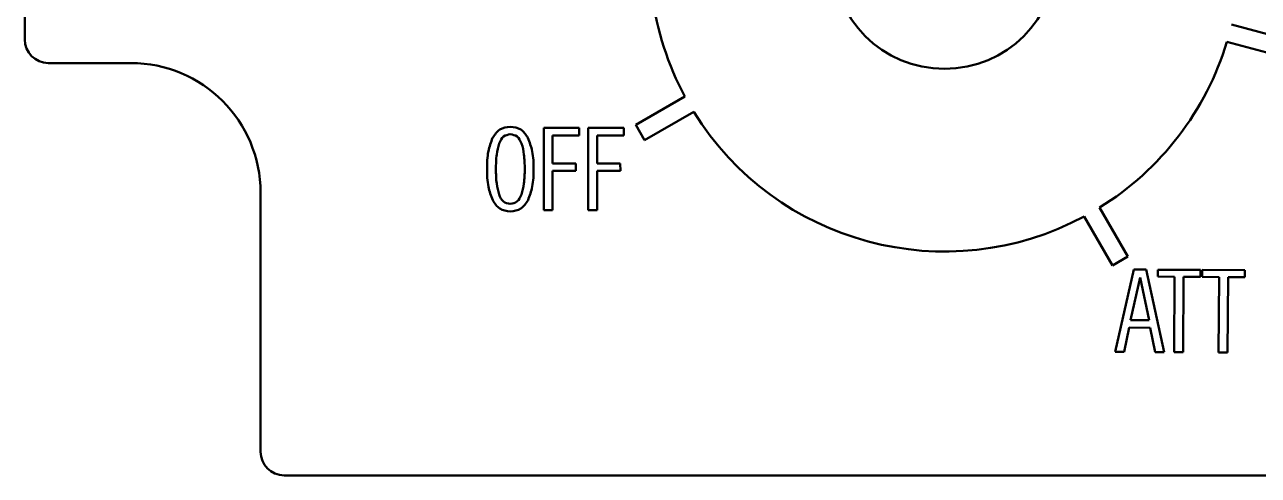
# Model space of a CAD drawing. Header units: millimetres. Extents: x 166 to 310, y 114 to 207.
# Drawn here: x 166 to 218.3, y 114.5 to 133.6 of the extents above; entities that cross this region are included whole.
import ezdxf

# ---------------------------------------------------------------- set-up
doc = ezdxf.new("R2010")
doc.units = ezdxf.units.MM
doc.header["$LTSCALE"] = 0.75
doc.layers.add('Visible', color=7, linetype='Continuous', lineweight=50)

msp = doc.modelspace()

# ---------------------------------------------------------------- linework, layer by layer
at = {"layer": 'Visible', "extrusion": (-1e-16, -1, 0)}
for p, q in [((166.031, 188.969), (166.031, 132.969)), ((217.197, 133.597), (219.521, 132.974)), ((219.327, 132.25), (217.003, 132.872)), ((167.031, 131.969), (170.531, 131.969)), ((191.94, 129.343), (194.024, 130.546)), ((194.399, 129.896), (192.315, 128.694)), ((188.037, 129.219), (189.545, 129.219)), ((188.037, 125.719), (188.037, 129.219)), ((189.545, 129.219), (189.545, 128.899)), ((189.923, 129.219), (191.43, 129.219)), ((189.923, 125.719), (189.923, 129.219)), ((191.43, 129.219), (191.43, 128.899)), ((192.315, 128.694), (191.94, 129.343)), ((189.545, 128.899), (188.415, 128.899)), ((188.415, 128.899), (188.415, 127.706)), ((191.43, 128.899), (190.301, 128.899)), ((190.301, 128.899), (190.301, 127.706)), ((188.415, 127.706), (189.399, 127.706)), ((189.399, 127.706), (189.404, 127.386)), ((190.301, 127.706), (191.285, 127.706)), ((191.285, 127.706), (191.29, 127.386)), ((189.404, 127.386), (188.415, 127.386)), ((188.415, 127.386), (188.415, 125.719)), ((191.29, 127.386), (190.301, 127.386)), ((190.301, 127.386), (190.301, 125.719)), ((176.031, 126.469), (176.031, 115.469)), ((188.415, 125.719), (188.037, 125.719)), ((190.301, 125.719), (189.923, 125.719)), ((211.603, 125.835), (212.806, 123.752)), ((212.157, 123.377), (210.954, 125.46)), ((212.806, 123.752), (212.157, 123.377)), ((212.269, 119.708), (213.062, 123.203)), ((213.062, 123.203), (213.585, 123.2)), ((213.585, 123.2), (214.339, 119.695)), ((214.073, 122.901), (214.075, 123.197)), ((214.075, 123.197), (215.883, 123.185)), ((215.883, 123.185), (215.881, 122.89)), ((215.959, 122.889), (215.961, 123.185)), ((215.961, 123.185), (217.769, 123.173)), ((217.769, 123.173), (217.767, 122.878)), ((213.322, 122.867), (212.918, 121.061)), ((213.703, 121.056), (213.322, 122.867)), ((214.786, 122.896), (214.073, 122.901)), ((214.766, 119.692), (214.786, 122.896)), ((215.164, 122.894), (215.144, 119.69)), ((215.881, 122.89), (215.164, 122.894)), ((216.672, 122.885), (215.959, 122.889)), ((216.651, 119.68), (216.672, 122.885)), ((217.05, 122.882), (217.03, 119.678)), ((217.767, 122.878), (217.05, 122.882)), ((212.918, 121.061), (213.703, 121.056)), ((212.862, 120.741), (212.647, 119.705)), ((213.754, 120.736), (212.862, 120.741)), ((213.956, 119.697), (213.754, 120.736)), ((212.647, 119.705), (212.269, 119.708)), ((214.339, 119.695), (213.956, 119.697)), ((215.144, 119.69), (214.766, 119.692)), ((217.03, 119.678), (216.651, 119.68)), ((177.031, 114.469), (299.031, 114.469))]:
    msp.add_line(p, q, dxfattribs=at)
at = {"layer": 'Visible'}
msp.add_circle((205.031, 136.469), 4.75, dxfattribs=at)
at = {"layer": 'Visible', "extrusion": (0, 0, -1)}
for centre, radius, start, end in [((-205.031, 136.468), 12.5, 331.7191, 13.2812), ((-167.031, 132.969), 1, 270, 0), ((-205.031, 136.468), 12.5, 196.7191, 238.2809), ((-170.531, 126.469), 5.5, 90, 180), ((-205.031, 136.468), 12.5, 241.7191, 328.2809), ((-177.031, 115.469), 1, 270, 0)]:
    msp.add_arc(centre, radius, start, end, dxfattribs=at)
at = {"layer": 'Visible'}
for centre, radius, start, end in [((184.835, 127.817), 2.379, 6.5012, 18.053), ((182.241, 127.505), 4.991, 359.5875, 6.6975)]:
    msp.add_arc(centre, radius, start, end, dxfattribs=at)
for points, knots in [([(185.87, 128.787), (185.96, 128.927), (186.136, 129.203), (186.461, 129.246), (186.621, 129.267)], [-0.09334986, -0.09334986, -0.09334986, -0.09334986, -0.04606699, 0, 0, 0, 0]), ([(186.621, 129.267), (186.779, 129.246), (187.101, 129.203), (187.278, 128.931), (187.368, 128.792)], [-0.09253623, -0.09253623, -0.09253623, -0.09253623, -0.04708583, 0, 0, 0, 0]), ([(185.633, 127.469), (185.637, 127.723), (185.644, 128.176), (185.801, 128.601), (185.87, 128.787)], [-0.1348327, -0.1348327, -0.1348327, -0.1348327, -0.0592183, 0, 0, 0, 0]), ([(186.621, 128.947), (186.517, 128.927), (186.292, 128.882), (186.2, 128.669), (186.151, 128.554)], [-0.06492488, -0.06492488, -0.06492488, -0.06492488, -0.03480065, 0, 0, 0, 0]), ([(187.097, 128.554), (187.046, 128.669), (186.952, 128.882), (186.726, 128.926), (186.621, 128.947)], [-0.06523453, -0.06523453, -0.06523453, -0.06523453, -0.03023882, 0, 0, 0, 0]), ([(187.368, 128.792), (187.438, 128.603), (187.597, 128.177), (187.606, 127.722), (187.61, 127.469)], [-0.1353984, -0.1353984, -0.1353984, -0.1353984, -0.0752616, 0, 0, 0, 0]), ([(186.151, 128.554), (186.11, 128.399), (186.017, 128.043), (186.013, 127.675), (186.011, 127.469)], [-0.1098551, -0.1098551, -0.1098551, -0.1098551, -0.0616653, 0, 0, 0, 0]), ([(185.875, 126.145), (185.804, 126.334), (185.646, 126.76), (185.637, 127.215), (185.633, 127.469)], [-0.1353985, -0.1353985, -0.1353985, -0.1353985, -0.0752617, 0, 0, 0, 0]), ([(186.011, 127.469), (186.013, 127.26), (186.016, 126.893), (186.107, 126.537), (186.146, 126.383)], [-0.1097804, -0.1097804, -0.1097804, -0.1097804, -0.0476378, 0, 0, 0, 0]), ([(187.092, 126.383), (187.133, 126.539), (187.226, 126.894), (187.23, 127.262), (187.232, 127.469)], [-0.1098551, -0.1098551, -0.1098551, -0.1098551, -0.0616653, 0, 0, 0, 0]), ([(187.61, 127.469), (187.606, 127.217), (187.597, 126.764), (187.442, 126.339), (187.373, 126.15)], [-0.1348018, -0.1348018, -0.1348018, -0.1348018, -0.0599122, 0, 0, 0, 0]), ([(186.621, 125.67), (186.462, 125.691), (186.139, 125.732), (185.963, 126.007), (185.875, 126.145)], [-0.09268887, -0.09268887, -0.09268887, -0.09268887, -0.04677038, 0, 0, 0, 0]), ([(186.146, 126.383), (186.196, 126.268), (186.289, 126.054), (186.516, 126.01), (186.621, 125.99)], [-0.06533357, -0.06533357, -0.06533357, -0.06533357, -0.03046818, 0, 0, 0, 0]), ([(186.621, 125.99), (186.725, 126.011), (186.949, 126.056), (187.042, 126.268), (187.092, 126.383)], [-0.06482556, -0.06482556, -0.06482556, -0.06482556, -0.0349304, 0, 0, 0, 0]), ([(187.373, 126.15), (187.282, 126.01), (187.105, 125.735), (186.781, 125.691), (186.621, 125.67)], [-0.0932734, -0.0932734, -0.0932734, -0.0932734, -0.045833, 0, 0, 0, 0])]:
    msp.add_open_spline(points, degree=3, knots=knots, dxfattribs=at)

doc.saveas('drawing.dxf')
